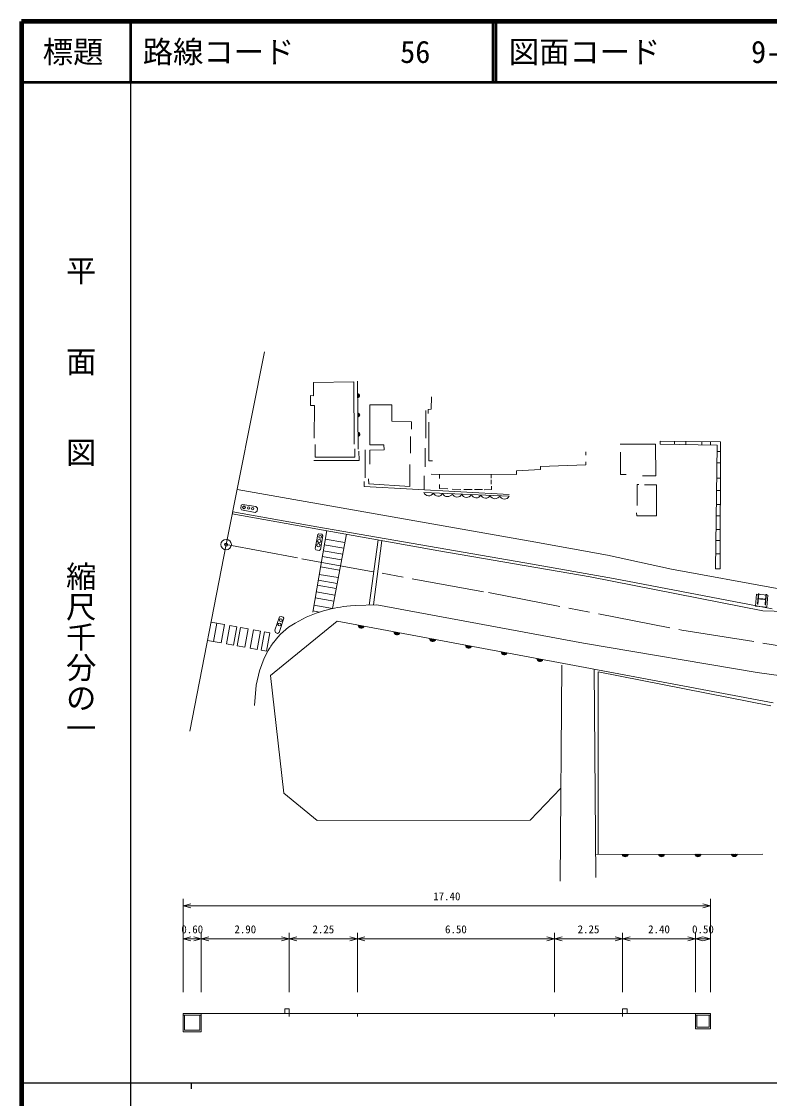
# Model space of a CAD drawing. Units: millimetres on the paper, with parts at other scales. Extents: x 40 to 680, y 20 to 380.
# Drawn here: x 40 to 163.4, y 202.4 to 380 of the extents above; entities that cross this region are included whole.
import ezdxf
from ezdxf.enums import TextEntityAlignment as Align

# ---------------------------------------------------------------- set-up
doc = ezdxf.new("R2010")
doc.units = ezdxf.units.MM
doc.header["$PDMODE"] = 32
doc.header["$PDSIZE"] = 0.5
doc.linetypes.add('CHAIN', pattern=[18.5, 12, -1.5, 3.5, -1.5])
for name, color, linetype, lineweight in [('M-BGD', 7, 'Continuous', 13), ('M-BMK', 2, 'CHAIN', 13), ('M-TTL', 2, 'Continuous', 140), ('M-TTL-BAND', 7, 'Continuous', 25), ('M-TTL-LINE', 7, 'Continuous', 50), ('M-TTL-TXT', 7, 'Continuous', 13), ('M-WORK', 1, 'Continuous', 13)]:
    doc.layers.add(name, color=color, linetype=linetype, lineweight=lineweight)
doc.styles.add('@ＭＳ ゴシック', font='')
doc.styles.add('ＭＳ ゴシック', font='')
doc.styles.get('@ＭＳ ゴシック').set_extended_font_data('@MS Gothic')
doc.styles.get('ＭＳ ゴシック').set_extended_font_data('MS Gothic')

msp = doc.modelspace()

# ---------------------------------------------------------------- linework, layer by layer
at = {"layer": 'M-BGD'}
msp.add_circle((73.753, 293.74), 0.862, dxfattribs=at)
msp.add_point((73.753, 293.74), dxfattribs=at)
at = {"layer": 'M-BMK', "linetype": 'Continuous'}
for p, q in [((132.703, 277.5), (161.335, 272.651)), ((164.01, 267.637), (129.481, 274.125)), ((163.634, 267.152), (135.119, 272.765))]:
    msp.add_line(p, q, dxfattribs=at)
at = {"layer": 'M-BMK'}
msp.add_lwpolyline([(73.753, 293.74), (86.218, 291.418), (117.014, 285.839), (148.938, 279.656), (166.993, 276.744)], dxfattribs=at)
at = {"layer": 'M-TTL'}
for p, q in [((40, 380), (40, 20)), ((680, 380), (40, 380))]:
    msp.add_line(p, q, dxfattribs=at)
at = {"layer": 'M-TTL-BAND'}
for p, q in [((58, 370), (58, 20)), ((40, 205), (579, 205)), ((68, 205), (68, 204))]:
    msp.add_line(p, q, dxfattribs=at)
at = {"layer": 'M-TTL-LINE'}
for p, q in [((58, 380), (58, 370)), ((117.75, 380), (117.75, 370)), ((118.25, 380), (118.25, 370)), ((40, 370), (680, 370))]:
    msp.add_line(p, q, dxfattribs=at)
at = {"layer": 'M-WORK'}
for p, q in [((73.753, 293.74), (80.101, 325.517)), ((95.541, 309.505), (95.435, 320.706)), ((106.678, 315.858), (106.69, 311.28)), ((104.141, 311.586), (104.168, 308.83)), ((145.369, 310.792), (145.364, 310.325)), ((96.686, 309.364), (96.664, 304.77)), ((106.597, 309.654), (106.604, 306.59)), ((133.09, 308.481), (133.07, 309.042)), ((147.736, 310.766), (147.731, 310.278)), ((149.598, 310.746), (149.592, 310.242)), ((152.23, 310.717), (152.224, 310.19)), ((153.664, 310.701), (153.658, 310.162)), ((154.718, 309.094), (155.317, 309.087)), ((154.696, 307.234), (155.312, 307.227)), ((106.442, 302.791), (106.441, 305.083)), ((108.971, 305.348), (108.973, 304.669)), ((117.474, 304.689), (117.465, 305.303)), ((117.492, 303.691), (117.487, 304.42)), ((154.667, 304.72), (155.305, 304.713)), ((106.369, 302.32), (120.445, 301.718)), ((111.017, 302.884), (112.49, 302.833)), ((112.937, 302.811), (114.359, 302.811)), ((114.715, 302.82), (116.06, 302.806)), ((154.643, 302.684), (155.3, 302.677)), ((154.617, 300.382), (155.294, 300.374)), ((154.595, 298.51), (155.289, 298.502)), ((90.349, 296.046), (88.028, 282.622)), ((93.598, 295.464), (91.277, 283.188)), ((154.568, 296.231), (155.283, 296.222)), ((73.753, 293.74), (67.779, 262.99)), ((89.944, 293.7), (93.16, 293.144)), ((90.109, 294.656), (93.34, 294.098)), ((98.814, 294.532), (97.362, 283.772)), ((99.439, 294.42), (98.035, 283.792)), ((154.547, 294.442), (155.278, 294.434)), ((89.612, 291.784), (92.798, 291.234)), ((89.776, 292.733), (92.977, 292.18)), ((154.522, 292.235), (155.272, 292.226)), ((89.313, 290.052), (92.472, 289.506)), ((88.935, 287.867), (92.06, 287.327)), ((89.103, 288.839), (92.243, 288.296)), ((88.602, 285.94), (91.697, 285.405)), ((88.794, 287.052), (91.906, 286.514)), ((88.435, 284.974), (91.514, 284.442)), ((88.061, 282.809), (89.159, 282.62)), ((88.22, 283.731), (91.28, 283.202)), ((71.228, 280.951), (73.493, 280.542)), ((72.22, 280.772), (71.674, 277.75)), ((81.062, 272.153), (92.071, 281.105)), ((92.071, 281.105), (129.481, 274.125)), ((73.493, 280.542), (72.947, 277.52)), ((74.364, 280.384), (73.818, 277.362)), ((74.364, 280.384), (75.517, 280.176)), ((75.517, 280.176), (74.971, 277.154)), ((76.109, 280.069), (75.563, 277.047)), ((76.109, 280.069), (77.38, 279.839)), ((77.38, 279.839), (76.833, 276.817)), ((78.274, 279.678), (77.727, 276.655)), ((78.274, 279.678), (79.407, 279.473)), ((79.407, 279.473), (78.861, 276.451)), ((80.087, 279.35), (79.541, 276.328)), ((80.087, 279.35), (80.938, 279.196)), ((80.938, 279.196), (80.392, 276.174)), ((70.682, 277.929), (72.947, 277.52)), ((73.818, 277.362), (74.971, 277.154)), ((75.563, 277.047), (76.833, 276.817)), ((77.727, 276.655), (78.861, 276.451)), ((79.541, 276.328), (80.392, 276.174)), ((128.835, 238.227), (129.121, 273.874)), ((134.442, 273.193), (134.744, 238.855)), ((135.119, 272.765), (135.128, 242.649)), ((134.867, 242.649), (162.314, 242.695)), ((66.658, 219.944), (66.658, 235.337)), ((66.658, 234.192), (67.908, 234.527)), ((153.658, 234.192), (152.408, 234.527)), ((153.658, 219.944), (153.658, 235.337)), ((66.658, 234.192), (153.658, 234.192)), ((66.658, 234.192), (67.908, 233.857)), ((153.658, 234.192), (152.408, 233.857)), ((69.658, 219.944), (69.658, 229.749)), ((84.158, 219.944), (84.158, 229.749)), ((95.408, 219.944), (95.408, 229.749)), ((127.908, 219.944), (127.908, 229.749)), ((139.158, 219.944), (139.158, 229.749)), ((151.158, 219.944), (151.158, 229.749)), ((66.658, 228.749), (67.908, 229.084)), ((66.658, 228.749), (69.658, 228.749)), ((66.658, 228.749), (67.908, 228.414)), ((69.658, 228.749), (68.408, 229.084)), ((69.658, 228.749), (68.408, 228.414)), ((69.658, 228.749), (70.908, 229.084)), ((69.658, 228.749), (84.158, 228.749)), ((69.658, 228.749), (70.908, 228.414)), ((84.158, 228.749), (82.908, 229.084)), ((84.158, 228.749), (82.908, 228.414)), ((84.158, 228.749), (85.408, 229.084)), ((84.158, 228.749), (95.408, 228.749)), ((84.158, 228.749), (85.408, 228.414)), ((95.408, 228.749), (94.158, 229.084)), ((95.408, 228.749), (94.158, 228.414)), ((95.408, 228.749), (96.658, 229.084)), ((95.408, 228.749), (127.908, 228.749)), ((95.408, 228.749), (96.658, 228.414)), ((127.908, 228.749), (126.658, 229.084)), ((127.908, 228.749), (126.658, 228.414)), ((127.908, 228.749), (129.158, 229.084)), ((127.908, 228.749), (139.158, 228.749)), ((127.908, 228.749), (129.158, 228.414)), ((139.158, 228.749), (137.908, 229.084)), ((139.158, 228.749), (137.908, 228.414)), ((139.158, 228.749), (140.408, 229.084)), ((139.158, 228.749), (151.158, 228.749)), ((139.158, 228.749), (140.408, 228.414)), ((151.158, 228.749), (149.908, 229.084)), ((151.158, 228.749), (149.908, 228.414)), ((151.158, 228.749), (152.408, 229.084)), ((151.158, 228.749), (153.658, 228.749)), ((151.158, 228.749), (152.408, 228.414)), ((153.658, 228.749), (152.408, 229.084)), ((153.658, 228.749), (152.408, 228.414)), ((84.158, 216.417), (66.658, 216.417)), ((66.658, 216.417), (66.658, 213.417)), ((69.658, 216.167), (66.658, 216.167)), ((66.908, 216.167), (66.908, 213.667)), ((69.408, 213.667), (69.408, 216.167)), ((69.658, 213.417), (69.658, 216.417)), ((95.408, 216.417), (84.158, 216.417)), ((84.158, 216.417), (84.158, 215.917)), ((95.408, 216.417), (127.908, 216.417)), ((95.408, 216.417), (95.408, 215.917)), ((127.908, 216.417), (139.158, 216.417)), ((127.908, 216.417), (127.908, 215.917)), ((139.158, 216.417), (139.158, 215.917)), ((139.158, 216.417), (153.658, 216.417)), ((151.158, 213.917), (151.158, 216.417)), ((151.158, 216.167), (153.658, 216.167)), ((151.408, 214.167), (151.408, 216.167)), ((153.408, 216.167), (153.408, 214.167)), ((153.658, 216.417), (153.658, 213.917)), ((66.658, 213.417), (69.658, 213.417)), ((66.908, 213.667), (69.408, 213.667)), ((153.658, 213.917), (151.158, 213.917)), ((153.408, 214.167), (151.408, 214.167))]:
    msp.add_line(p, q, dxfattribs=at)
for points in [[(88.181, 320.478), (88.177, 318.3), (87.645, 318.306), (87.66, 316.66), (88.313, 316.656), (88.291, 311.296)], [(88.181, 320.478), (94.795, 320.582), (94.899, 310.282)], [(107.609, 318.132), (107.599, 316.052), (107.098, 316.04), (107.104, 315.365)], [(97.46, 307.033), (97.44, 309.311), (99.81, 309.352), (99.794, 310.188), (97.451, 310.202), (97.444, 316.778), (101.076, 316.799), (101.104, 314.124), (104.319, 313.978), (104.305, 312.806)], [(107.184, 313.908), (107.195, 307.565), (107.773, 307.556)], [(145.369, 310.792), (155.321, 310.683), (155.266, 289.753)], [(88.214, 307.62), (95.685, 307.615), (95.647, 309.162)], [(88.424, 310.253), (88.431, 308.143), (94.995, 308.157), (94.981, 309.511)], [(138.736, 310.299), (144.6, 310.291), (144.623, 305.075), (142.434, 305.082)], [(145.364, 310.325), (154.73, 310.141), (154.493, 289.763), (155.266, 289.753)], [(107.591, 305.355), (121.671, 305.281), (121.666, 305.887), (125.609, 306.134), (125.602, 306.627), (133.096, 306.902), (133.096, 307.388)], [(138.789, 308.962), (138.804, 305.299), (139.752, 305.281)], [(97.256, 304.575), (97.272, 303.77), (104.034, 303.349), (104.075, 306.94)], [(96.496, 304.166), (96.516, 303.332), (120.428, 302.03)], [(75.565, 302.808), (123.919, 294.326), (136.643, 292.012), (147.214, 289.704), (164.635, 286.508), (172.033, 285.377), (185.988, 283.744), (199.573, 282.682), (213.1, 282.191), (255.448, 282.001), (263.776, 287.876), (266.777, 291.823), (267.831, 294.486)], [(108.956, 303.654), (108.965, 302.984), (110.301, 302.957)], [(116.329, 302.788), (117.533, 302.811), (117.506, 303.394)], [(141.461, 298.988), (141.475, 298.491), (144.766, 298.5), (144.727, 303.573), (142.762, 303.587)], [(141.858, 303.654), (141.537, 303.647), (141.557, 300.171)], [(74.771, 298.832), (108.819, 292.742), (133.807, 288.402), (162.282, 282.812), (171.708, 282.558), (187.244, 280.527), (192.507, 278.995), (193.082, 279.393)], [(74.838, 299.168), (88.715, 296.695), (123.026, 290.747), (137.661, 288.135), (163.823, 283.145)], [(95.011, 283.7), (98.598, 283.809), (132.703, 277.5)], [(78.419, 267.198), (78.681, 270.56), (79.25, 272.9), (80.004, 274.992), (80.697, 276.285)], [(81.062, 272.153), (83.251, 252.729), (88.75, 248.27), (123.891, 248.32), (128.958, 253.587)], [(329.012, 246.128), (325.567, 266.009), (324.69, 266.825), (323.274, 267.502), (283.451, 267.257), (218.034, 267.29), (212.388, 266.378), (197.06, 267.271), (186.5, 269.787), (175.996, 270.622), (161.335, 272.651)], [(84.158, 216.417), (84.158, 217.167), (83.408, 217.167), (83.408, 216.417)], [(139.158, 216.417), (139.158, 217.167), (139.908, 217.167), (139.908, 216.417)]]:
    msp.add_lwpolyline(points, dxfattribs=at)
for points in [[(76.214, 300.26), (76.164, 299.708), (76.273, 299.471), (78.562, 299.038), (78.877, 299.279), (78.922, 299.758), (78.626, 300.018), (76.469, 300.378)], [(89.537, 295.457), (89.058, 295.505), (88.894, 295.396), (88.456, 293.104), (88.566, 292.865), (89.079, 292.796), (89.325, 292.947), (89.708, 295.19)], [(161.268, 285.56), (163.131, 285.397), (162.961, 283.452), (161.098, 283.614)], [(82.822, 281.891), (82.545, 281.85), (81.786, 279.613), (81.878, 279.275), (82.247, 279.09), (82.514, 279.234), (83.253, 281.593), (83.181, 281.778)]]:
    msp.add_lwpolyline(points, close=True, dxfattribs=at)
for centre, radius in [((76.699, 299.888), 0.223), ((77.472, 299.785), 0.203), ((78.115, 299.656), 0.192), ((89.254, 295.033), 0.236), ((88.985, 293.629), 0.27), ((89.113, 294.331), 0.272), ((82.534, 280.582), 0.233), ((82.771, 281.289), 0.21)]:
    msp.add_circle(centre, radius, dxfattribs=at)
for centre, radius, start, end in [((95.404, 318.305), 0.354, 279.33678, 81.74196), ((95.404, 318.305), 0.283, 281.56082, 79.51792), ((95.404, 318.305), 0.212, 285.30714, 75.77159), ((95.404, 318.305), 0.142, 293.01887, 68.05986), ((95.404, 318.305), 0.1, 303.33654, 57.7422), ((95.434, 315.105), 0.354, 279.33678, 81.74196), ((95.434, 315.105), 0.283, 281.56082, 79.51792), ((95.434, 315.105), 0.212, 285.30714, 75.77159), ((95.434, 315.105), 0.142, 293.01887, 68.05986), ((95.434, 315.105), 0.1, 303.33654, 57.7422), ((95.464, 311.905), 0.354, 279.33678, 81.74196), ((95.464, 311.905), 0.283, 281.56082, 79.51792), ((95.464, 311.905), 0.212, 285.30714, 75.77159), ((95.464, 311.905), 0.142, 293.01887, 68.05986), ((95.464, 311.905), 0.1, 303.33654, 57.7422), ((107.166, 302.649), 0.863, 202.4116, 332.69145), ((108.73, 302.582), 0.863, 202.4116, 332.69145), ((110.294, 302.515), 0.863, 202.4116, 332.69145), ((111.858, 302.448), 0.863, 202.4116, 332.69145), ((113.422, 302.381), 0.863, 202.4116, 332.69145), ((114.986, 302.314), 0.863, 202.4116, 332.69145), ((116.55, 302.247), 0.863, 202.4116, 332.69145), ((118.114, 302.18), 0.863, 202.4116, 332.69145), ((119.678, 302.113), 0.863, 202.4116, 332.69145), ((96.051, 280.477), 0.512, 182.11142, 336.75065), ((96.051, 280.477), 0.41, 185.35671, 333.50535), ((96.051, 280.477), 0.307, 190.89116, 327.9709), ((96.051, 280.477), 0.205, 202.71442, 316.14764), ((101.949, 279.377), 0.512, 182.11142, 336.75065), ((101.949, 279.377), 0.41, 185.35671, 333.50535), ((101.949, 279.377), 0.307, 190.89116, 327.9709), ((101.949, 279.377), 0.205, 202.71442, 316.14764), ((107.848, 278.276), 0.512, 182.11142, 336.75065), ((107.848, 278.276), 0.41, 185.35671, 333.50535), ((107.848, 278.276), 0.307, 190.89116, 327.9709), ((107.848, 278.276), 0.205, 202.71442, 316.14764), ((113.746, 277.175), 0.512, 182.11142, 336.75065), ((113.746, 277.175), 0.41, 185.35671, 333.50535), ((113.746, 277.175), 0.307, 190.89116, 327.9709), ((113.746, 277.175), 0.205, 202.71442, 316.14764), ((119.644, 276.075), 0.512, 182.11142, 336.75065), ((119.644, 276.075), 0.41, 185.35671, 333.50535), ((119.644, 276.075), 0.307, 190.89116, 327.9709), ((119.644, 276.075), 0.205, 202.71442, 316.14764), ((125.542, 274.974), 0.512, 182.11142, 336.75065), ((125.542, 274.974), 0.41, 185.35671, 333.50535), ((125.542, 274.974), 0.307, 190.89116, 327.9709), ((125.542, 274.974), 0.205, 202.71442, 316.14764), ((139.59, 242.769), 0.512, 192.77676, 347.41599), ((139.59, 242.769), 0.41, 196.02206, 344.1707), ((139.59, 242.769), 0.307, 201.5565, 338.63625), ((139.59, 242.769), 0.205, 213.37977, 326.81299), ((145.59, 242.779), 0.512, 192.77676, 347.41599), ((145.59, 242.779), 0.41, 196.02206, 344.1707), ((145.59, 242.779), 0.307, 201.5565, 338.63625), ((145.59, 242.779), 0.205, 213.37977, 326.81299), ((151.59, 242.79), 0.512, 192.77676, 347.41599), ((151.59, 242.79), 0.41, 196.02206, 344.1707), ((151.59, 242.79), 0.307, 201.5565, 338.63625), ((151.59, 242.79), 0.205, 213.37977, 326.81299), ((157.59, 242.8), 0.512, 192.77676, 347.41599), ((157.59, 242.8), 0.41, 196.02206, 344.1707), ((157.59, 242.8), 0.307, 201.5565, 338.63625), ((157.59, 242.8), 0.205, 213.37977, 326.81299)]:
    msp.add_arc(centre, radius, start, end, dxfattribs=at)
msp.add_open_spline([(80.697, 276.285), (81.135, 277.071), (81.345, 277.327), (81.829, 277.944), (83.043, 279.492), (84.006, 280.183), (85.731, 281.13), (87.479, 282.089), (88.555, 282.49), (90.486, 282.992), (92.217, 283.441), (92.928, 283.521), (95.011, 283.7)], degree=3, knots=[0, 0, 0, 0, 1, 1, 1, 2, 2, 2, 3, 3, 3, 4, 4, 4, 4], dxfattribs=at)

# ---------------------------------------------------------------- texts
at = {"layer": 'M-TTL-BAND', "style": '@ＭＳ ゴシック'}
for s, p in [('平\u3000\u3000面\u3000\u3000図', (49.777, 306.475)), ('縮尺千分の一', (49.777, 261.03))]:
    msp.add_text(s, height=3.666, rotation=270, dxfattribs=at).set_placement(p, align=Align.MIDDLE_RIGHT)
at = {"layer": 'M-TTL-TXT', "style": 'ＭＳ ゴシック'}
msp.add_text('標題', height=3.666, dxfattribs=at).set_placement((48.5, 375), align=Align.MIDDLE_CENTER)
for s, p in [('路線コード       56', (60, 375)), ('図面コード      9-0', (120.38, 375))]:
    msp.add_text(s, height=3.666, dxfattribs=at).set_placement(p, align=Align.MIDDLE_LEFT)
at = {"layer": 'M-WORK', "style": 'ＭＳ ゴシック'}
msp.add_text('Ｈ', height=1.833, rotation=355, dxfattribs=at).set_placement((162.01, 283.26), align=Align.BOTTOM_CENTER)
for s, p in [('17.40', (110.158, 234.692)), ('0.60', (68.158, 229.249)), ('2.90', (76.908, 229.249)), ('2.25', (89.783, 229.249)), ('6.50', (111.658, 229.249)), ('2.25', (133.533, 229.249)), ('2.40', (145.158, 229.249)), ('0.50', (152.408, 229.249))]:
    msp.add_text(s, height=1.32, dxfattribs=at).set_placement(p, align=Align.BOTTOM_CENTER)

doc.saveas('drawing.dxf')
